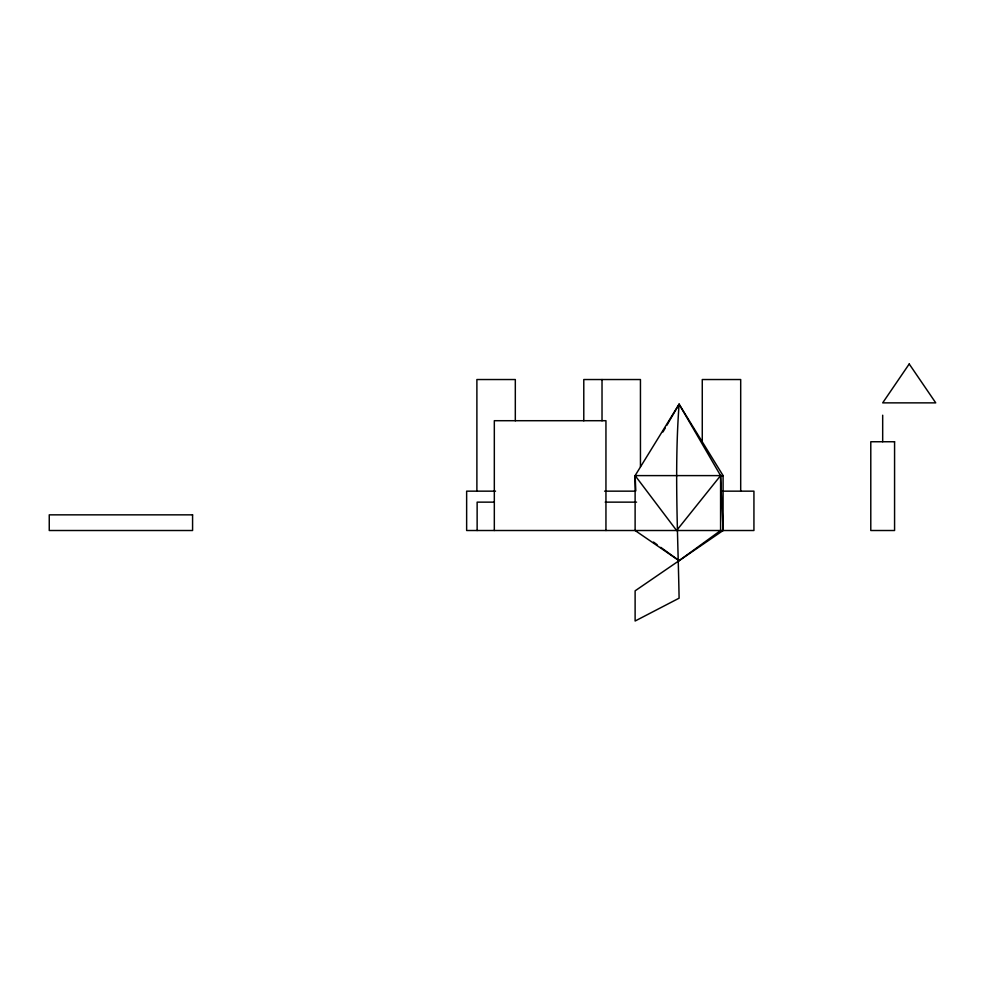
<?xml version="1.0" encoding="UTF-8"?>
<svg xmlns="http://www.w3.org/2000/svg" width="985" height="985" viewBox="0 0 985 985"><rect width="100%" height="100%" fill="white"/><g stroke="black" fill="none" stroke-linecap="round" stroke-linejoin="round"><path stroke-width="1.48" d="M679.096 404.207C674.257 468.909 677.951 533.525 679.096 598.178L635.116 621.018L635.116 590.828L723.088 530.509L723.088 475.607L679.096 404.207L635.116 475.607L635.116 530.509L679.096 560.674L720.589 530.509L720.589 475.607L679.096 404.207L666.808 425.36M662.967 431.972L665.269 428.007M635.805 490.862L635.116 475.607L723.088 475.607M495.529 491.158L466.644 491.158L466.644 530.509L753.931 530.509L753.931 491.158L722.251 491.158M604.593 491.158L635.399 491.158M494.335 502.141L477.134 502.141L477.134 530.509M605.184 502.141L636.569 502.141M653.474 542.045L657.143 544.705M660.8 547.365L679.096 560.674M635.116 475.607L676.609 530.509L720.589 475.607L723.088 530.509M882.683 415.214L882.683 441.748M740.695 491.158L740.695 379.533L702.268 379.533L702.268 442.228M640.447 466.693L640.447 379.533L583.785 379.533L583.785 420.817M605.947 530.509L605.947 420.706L494.322 420.706L494.322 530.509M602.02 379.533L602.02 420.817M515.315 420.817L515.315 379.533L476.888 379.533L476.888 491.158M909.217 363.982L882.683 402.865L935.75 402.865L909.217 363.982M894.577 441.748L870.789 441.748L870.789 530.509L894.577 530.509L894.577 441.748M192.58 514.847L49.25 514.847L49.25 530.509L192.58 530.509L192.58 514.847"/></g></svg>
